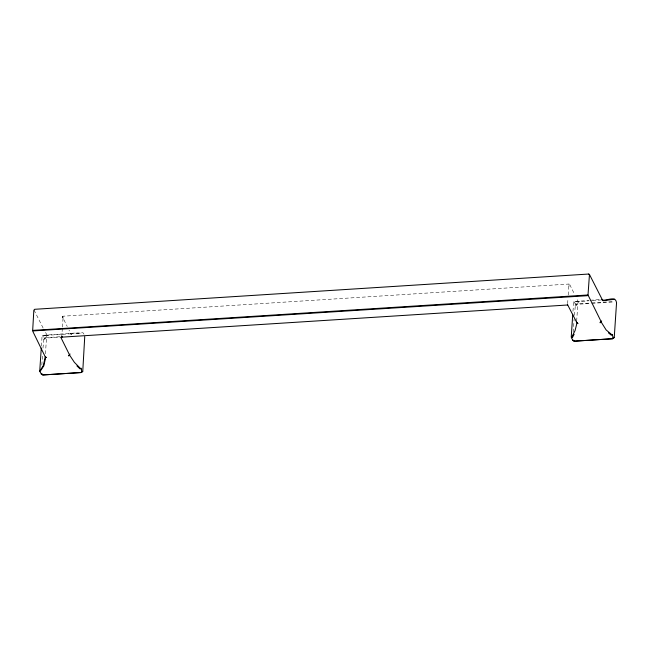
<?xml version="1.0" encoding="UTF-8"?>
<svg xmlns="http://www.w3.org/2000/svg" width="649" height="649" viewBox="0 0 649 649"><rect width="100%" height="100%" fill="white"/><g stroke="black" fill="none" stroke-linecap="round" stroke-linejoin="round"><path stroke-width="0.49" stroke-dasharray="3.25 2.43" d="M45.446 353.81L46.59 336.628L47.158 335.29L70.757 333.797L69.029 330.114M567.632 303.708L567.948 298.897M568.208 295.044L568.849 285.414L569.595 284.303L574.535 294.248M41.406 346.104L42.063 336.125L42.599 335.363L75.414 333.002L82.415 333.197M41.828 365.071L42.558 354.111M42.956 348.14L44.035 337.845L42.331 335.468M61.704 337.212L62.377 328.013M62.442 327.055L63.083 317.426L63.886 317.199L62.523 316.241L569.084 284.035L567.794 285.162L569.53 286.079M572.953 311.301L573.789 301.696L589.138 300.309M573.237 332.28L574.105 319.332M574.373 315.341L575.509 304.065L573.789 301.696M576.669 321.109L577.878 302.913L578.405 301.907L588.529 300.82M63.083 317.426L62.994 317.961L62.304 316.55L67.236 326.496M43.556 339.167L44.951 339.046L45.195 338.121L60.316 337.156M575.038 305.379L576.434 305.257L576.766 304.324L590.882 303.432M45.187 335.233L47.15 335.638L47.937 334.957M47.15 335.638L48.31 335.144M43.451 335.598L45.122 335.346M70.189 333.789L82.967 332.75L84.054 334.243M579.452 301.412L578.129 301.485L576.336 297.867M574.779 301.89L576.32 301.688M576.434 305.257L575.509 304.065L590.85 302.994M590.144 300.244L601.185 299.514M592.561 300.552L600.633 300.025M45.219 337.675L60.243 336.726M591.847 302.929L613.881 301.525M591.888 303.367L614.068 301.955M576.344 301.558L578.405 301.907M79.081 333.302L75.414 333.002M47.158 335.29L44.01 329.789M575.509 304.065L576.766 304.324M45.195 338.121L44.035 337.845L44.951 339.046M70.936 334.089L71.333 334.819L70.83 333.732M33.983 309.906L43.556 328.889"/><path stroke-width="0.97" d="M574.316 341.163L574.097 340.457L572.71 340.246L574.316 341.163L612.624 338.721L613.329 338.064L612.413 335.176L606.117 329.919L601.079 321.888L600.122 322.788L601.672 320.955M39.84 371.074L43.386 365.452L45.243 356.836L45.698 357.38L43.84 365.858L39.93 371.658L41.601 374.416L42.615 374.246L41.228 374.035L42.745 374.952L81.06 372.526L82.756 371.415L84.743 336.58M612.624 338.721L612.956 337.983L614.238 337.626L616.55 302.718C615.487 294.841 605.996 301.817 601.591 299.741M39.743 371.05L41.268 348.099M571.234 337.139L572.751 314.278M61.704 337.212L62.604 336.45L61.128 337.196L567.697 304.989M600.147 322.269L601.079 321.498L588.002 294.971L589.438 274.843L588.57 274.089M588.797 274.032L34.592 309.305L33.829 310.409L32.645 331.031L45.349 357.031L46.477 357.445L45.706 357.372M576.604 322.115L577.002 322.861L575.063 330.617L571.388 337.78L573.083 340.587L574.349 341.196L612.396 338.754M81.06 372.526L81.831 371.82L81.149 368.186M612.413 335.176L612.632 334.438M61.801 336.677L60.86 337.415L69.394 354.614L68.713 355.977L70.06 354.021M572.402 337.602L574.146 334.292M602.402 299.911L589.365 274.284M82.756 371.415L80.8 372.575L42.737 374.968M614.238 337.626L612.956 337.983M32.645 330.406L588.002 294.971M573.083 340.587L574.097 340.457M614.725 299.213L603.018 300.747L602.556 300.179M33.334 330.909L587.483 295.693M80.947 368.916L74.384 362.345L69.54 355.027M577.002 322.861L577.975 323.6L576.766 322.512L567.567 304.673M608.397 332.832L611.399 335.265M76.906 365.898L80.038 368.908"/></g></svg>
